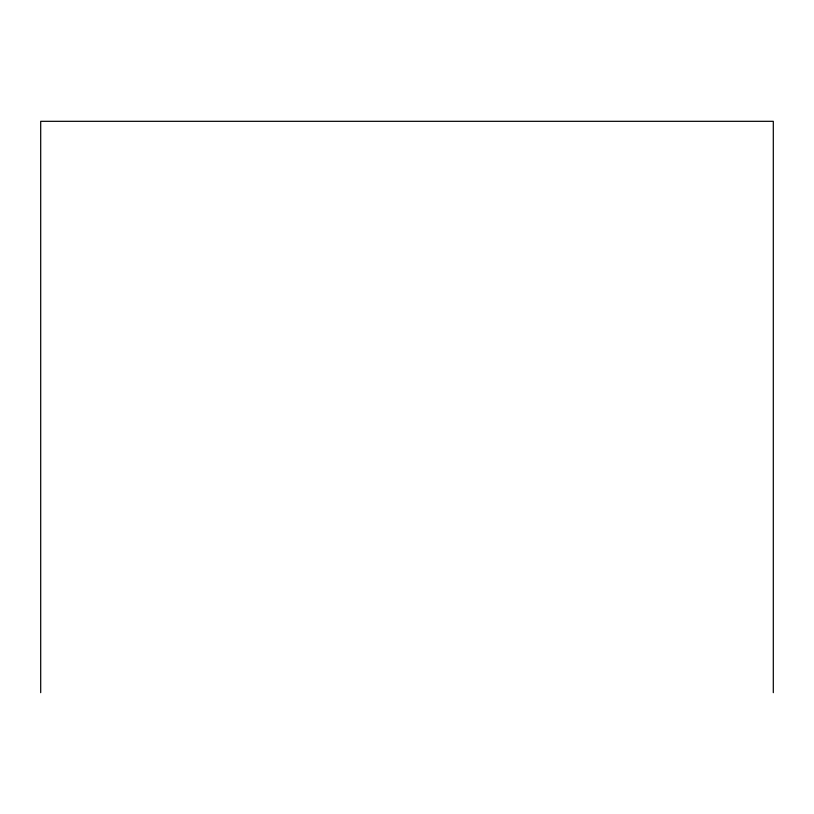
<?xml version="1.0" encoding="UTF-8"?>
<svg xmlns="http://www.w3.org/2000/svg" width="814" height="814" viewBox="0 0 814 814"><rect width="100%" height="100%" fill="white"/><g stroke="black" fill="none" stroke-linecap="round" stroke-linejoin="round"><path stroke-width="1.22" d="M773.3 692.683L773.3 121.317L40.7 121.317L40.7 692.683"/></g></svg>
